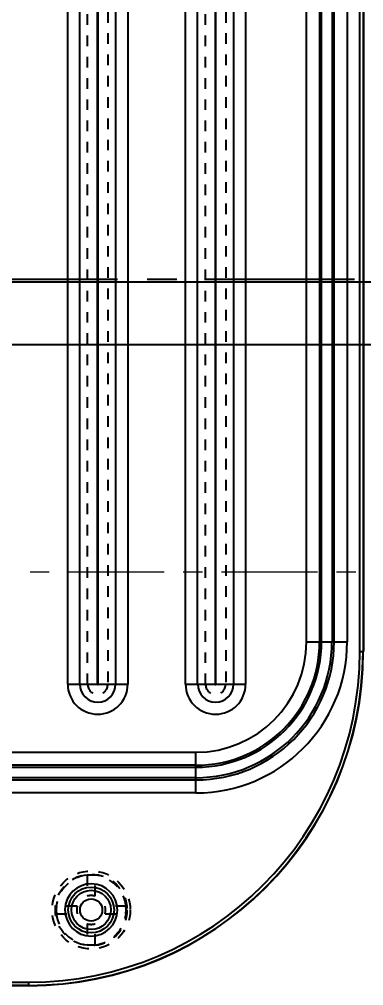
# Model space of a CAD drawing. Header units: millimetres. Extents: x -2895 to -298, y -11750 to -2997.
# Drawn here: x -1868.3 to -1815.4, y -3817.1 to -3668.6 of the extents above; entities that cross this region are included whole.
import ezdxf

# ---------------------------------------------------------------- set-up
doc = ezdxf.new("R2010")
doc.units = ezdxf.units.MM
doc.header["$LTSCALE"] = 16.335
doc.header["$PDMODE"] = 3
doc.header["$PDSIZE"] = 0.3125
doc.linetypes.add('CENTER', pattern=[0.6, 0.375, -0.075, 0.075, -0.075])
doc.linetypes.add('HIDDEN', pattern=[0.2, 0.1, -0.1])
doc.layers.get('0').update_dxf_attribs({"linetype": 'CONTINUOUS'})
doc.layers.get('Defpoints').update_dxf_attribs({"linetype": 'CONTINUOUS'})
doc.layers.add('center', color=1, linetype='CENTER', lineweight=9)
doc.layers.add('moldbase', color=7, linetype='CONTINUOUS', lineweight=20)
doc.layers.add('DEFAULT_2', color=8, linetype='HIDDEN')
doc.styles.get("Standard").update_dxf_attribs({"font": 'txt', "width": 0.8})
doc.dimstyles.new('ISO-25', dxfattribs={"dimtxt": 8, "dimasz": 6, "dimexe": 0, "dimexo": 0, "dimgap": 0, "dimtad": 1, "dimdsep": 46, "dimtxsty": 'Standard', "dimcen": 0, "dimclrd": 4, "dimclre": 4, "dimclrt": 6, "dimazin": 0, "dimtfac": 1, "dimtofl": 0, "dimtmove": 0, "dimatfit": 3, "dimfxl": 0, "dimarcsym": 0})

# ---------------------------------------------------------------- blocks, each defined once
blk = doc.blocks.new('12')
at = {"color": 7, "linetype": 'Continuous'}
for p, q in [((782.78, -3111.88), (782.78, -2956.38)), ((784.42, -2956.38), (784.42, -3111.88)), ((780.48, -3111.88), (780.48, -2959.29)), ((782.48, -2959.29), (782.48, -3111.88)), ((784.72, -3111.88), (784.72, -2959.29)), ((786.72, -2959.29), (786.72, -3111.88)), ((788.65, -3113.39), (788.65, -2959.29)), ((789.15, -2959.29), (789.15, -3113.39)), ((789.2, -2959.29), (789.2, -3113.39)), ((743.82, -3118.41), (743.82, -2972.69)), ((745.67, -3118.41), (745.67, -2972.69)), ((748.36, -2972.69), (748.36, -3118.41)), ((748.49, -3118.41), (748.49, -2972.69)), ((751.18, -2972.69), (751.18, -3118.41)), ((753.03, -2972.69), (753.03, -3118.41)), ((761.91, -3118.41), (761.91, -2972.69)), ((763.76, -3118.41), (763.76, -2972.69)), ((766.45, -2972.69), (766.45, -3118.41)), ((766.58, -3118.41), (766.58, -2972.69)), ((769.27, -2972.69), (769.27, -3118.41)), ((771.12, -2972.69), (771.12, -3118.41)), ((780.48, -3111.88), (784.39, -3111.88)), ((784.42, -3111.88), (786.72, -3111.88)), ((788.65, -3113.39), (789.2, -3113.39)), ((743.82, -3118.41), (748.36, -3118.41)), ((748.49, -3118.41), (753.03, -3118.41)), ((761.91, -3118.41), (766.45, -3118.41)), ((766.58, -3118.41), (771.12, -3118.41)), ((480.09, -3128.86), (763.5, -3128.86)), ((763.5, -3131.16), (763.5, -3128.86)), ((763.5, -3130.86), (480.09, -3130.86)), ((480.09, -3131.16), (763.5, -3131.16)), ((763.5, -3135.1), (763.5, -3131.2)), ((763.5, -3132.8), (734.58, -3132.8)), ((734.76, -3133.1), (763.5, -3133.1)), ((763.5, -3135.1), (732.75, -3135.1)), ((734.76, -3164.17), (737.87, -3164.17)), ((737.87, -3164.71), (737.87, -3164.17)), ((737.87, -3164.71), (708.95, -3164.71)), ((737.87, -3164.67), (734.76, -3164.67))]:
    blk.add_line(p, q, dxfattribs=at)
for radius in [3.52, 3.02, 1.71]:
    blk.add_circle((747.42, -3153.08), radius, dxfattribs=at)
for centre, radius, start, end in [((763.5, -3111.88), 23.22, 270, 360), ((763.5, -3111.88), 21.22, 270, 0), ((763.5, -3111.88), 20.88, 270, 0), ((763.5, -3111.88), 19.28, 270, 0), ((763.5, -3111.88), 18.98, 270, 0), ((763.5, -3111.88), 16.98, 270, 0), ((737.87, -3113.39), 51.32, 270, 0), ((737.87, -3113.39), 51.28, 270, 0), ((737.87, -3113.39), 50.78, 270, 0), ((748.43, -3118.41), 4.61, 180, 360), ((748.43, -3118.41), 2.75, 180.0001, 359.9999), ((748.43, -3118.41), 0.0669, 180, 0), ((766.52, -3118.41), 4.61, 180, 360), ((766.52, -3118.41), 2.75, 180.0001, 359.9999), ((766.52, -3118.41), 0.0669, 180, 0), ((747.42, -3153.08), 4.02, 180, 178.8082)]:
    blk.add_arc(centre, radius, start, end, dxfattribs=at)
at = {"layer": 'DEFAULT_2', "color": 8, "linetype": 'HIDDEN'}
for p, q in [((746.88, -3118.41), (746.88, -2972.69)), ((749.98, -2972.69), (749.98, -3118.41)), ((764.97, -3118.41), (764.97, -2972.69)), ((768.07, -2972.69), (768.07, -3118.41)), ((746.82, -3147.73), (746.82, -3150.96)), ((748.02, -3150.96), (748.02, -3147.73)), ((745.29, -3152.48), (742.07, -3152.48)), ((752.77, -3152.48), (749.55, -3152.48)), ((742.07, -3153.69), (745.29, -3153.69)), ((749.55, -3153.69), (752.77, -3153.69)), ((746.82, -3155.21), (746.82, -3158.44)), ((748.02, -3158.44), (748.02, -3155.21))]:
    blk.add_line(p, q, dxfattribs=at)
for radius in [6, 5.5]:
    blk.add_circle((747.42, -3153.08), radius, dxfattribs=at)
for centre, radius, start, end in [((748.43, -3118.41), 1.55, 180.0014, 359.9986), ((766.52, -3118.41), 1.55, 180.0014, 359.9986), ((747.42, -3153.08), 5.39, 96.429, 173.571), ((747.42, -3153.08), 5.36, 83.5393, 96.4607), ((747.42, -3153.08), 5.39, 6.429, 83.571), ((747.42, -3153.08), 2.21, 74.1734, 105.8266), ((747.42, -3153.08), 5.36, 173.5393, 186.4607), ((747.42, -3153.08), 2.21, 164.1734, 195.8266), ((747.42, -3153.08), 2.21, 344.1734, 15.8266), ((747.42, -3153.08), 5.36, 353.5393, 6.4607), ((747.42, -3153.08), 5.39, 186.429, 263.571), ((747.42, -3153.08), 5.39, 276.429, 353.571), ((747.42, -3153.08), 2.21, 254.1734, 285.8266), ((747.42, -3153.08), 5.36, 263.5393, 276.4607)]:
    blk.add_arc(centre, radius, start, end, dxfattribs=at)
blk = doc.blocks.new('*D503')
at = {"color": 4, "lineweight": -2, "transparency": 16777216}
for p, q in [((-1727.18, -3702.96), (-1727.18, -3684.16)), ((-1902.5, -3708.96), (-1727.18, -3708.96)), ((-1902.5, -3718.57), (-1727.18, -3718.57)), ((-1727.18, -3724.57), (-1727.18, -3730.57))]:
    blk.add_line(p, q, dxfattribs=at)
at = {"color": 4, "transparency": 16777216}
for points in [[(-1728.18, -3702.96), (-1726.18, -3702.96), (-1727.18, -3708.96)], [(-1728.18, -3724.57), (-1726.18, -3724.57), (-1727.18, -3718.57)]]:
    blk.add_solid(points, dxfattribs=at)
at = {"layer": 'Defpoints', "color": 0, "transparency": 16777216}
for p in [(-1902.5, -3708.96), (-1902.5, -3718.57), (-1727.18, -3718.57)]:
    blk.add_point(p, dxfattribs=at)
at = {"color": 6, "transparency": 16777216, "insert": (-1731.18, -3690.56), "char_height": 8, "attachment_point": 5, "rotation": 90, "bg_fill": 3, "box_fill_scale": 1.1, "bg_fill_color": 256, "bg_fill_true_color": 13158600, "bg_fill_transparency": 0}
blk.add_mtext('9.6', dxfattribs=at)

msp = doc.modelspace()

# ---------------------------------------------------------------- linework, layer by layer
at = {"color": 1, "linetype": 'CENTER', "ltscale": 3.708617}
msp.add_line((-2203.058, -3708.566), (-1762.736, -3708.566), dxfattribs=at)
at = {"layer": 'center', "color": 1, "linetype": 'CENTER', "ltscale": 2.363514}
msp.add_line((-2247.897, -3718.566), (-1717.897, -3718.566), dxfattribs=at)
at = {"layer": 'moldbase', "color": 1, "linetype": 'CENTER', "ltscale": 2.4}
msp.add_line((-1657.897, -3753.566), (-2307.897, -3753.566), dxfattribs=at)

# ---------------------------------------------------------------- block references
msp.add_blockref('12', (-2604.694, -652.359))

# ---------------------------------------------------------------- next in the draw order: dimensions: what is measured, and where the dimension line sits
dim = msp.add_linear_dim(base=(-1727.181, -3718.566), p1=(-1902.497, -3708.963), p2=(-1902.497, -3718.566), angle=90, dimstyle='ISO-25', override={"dimfxl": 1.25})
dim.commit()
dim.dimension.update_dxf_attribs({"geometry": '*D503', "text_midpoint": (-1727.181, -3690.563), "dimtype": 160})

doc.saveas('drawing.dxf')
